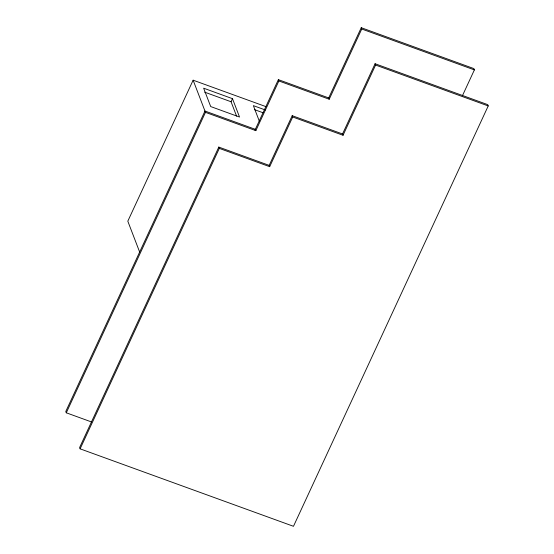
<?xml version="1.0" encoding="UTF-8"?>
<svg xmlns="http://www.w3.org/2000/svg" width="554" height="554" viewBox="0 0 554 554"><rect width="100%" height="100%" fill="white"/><g stroke="black" fill="none" stroke-linecap="round" stroke-linejoin="round"><path stroke-width="0.83" d="M265.92 106.624L193.131 80.192L127.808 221.191L139.65 252.042M91.431 421.926L66.286 412.799L205.472 112.358L193.131 80.192M236.579 116.118L231.06 101.749L232.486 98.667L203.643 88.197L210.7 106.562L239.536 117.039L232.486 98.667M218.802 147.087L219.308 148.396L269.687 166.685L269.182 165.376L218.802 147.087L79.617 447.521L80.115 448.837L293.475 526.3L488.219 105.946L487.714 104.637L375.079 63.738L342.545 133.964L343.051 135.28L292.706 116.998L292.2 115.682L342.545 133.964M80.115 448.837L219.308 148.396M254.999 130.086L278.364 79.644L328.986 98.023M205.472 112.358L255.851 130.647L278.87 80.96L278.364 79.644M269.182 165.376L292.2 115.682M269.687 166.685L292.706 116.998M328.695 97.954L361.243 27.7L473.885 68.592L474.383 69.908L462.396 95.787M278.87 80.96L329.214 99.235L361.748 29.016L361.243 27.7M343.051 135.28L375.584 65.053L375.079 63.738M361.748 29.016L474.383 69.908M375.584 65.053L488.219 105.946M265.338 109.983L253.365 105.634L259.397 121.34M254.334 109.588L263.108 112.774M204.627 92.151L231.06 101.749M255.477 129.38L204.973 111.042L65.781 411.484L66.286 412.799M328.709 97.919L329.214 99.235M255.346 129.331L255.851 130.647"/></g></svg>
